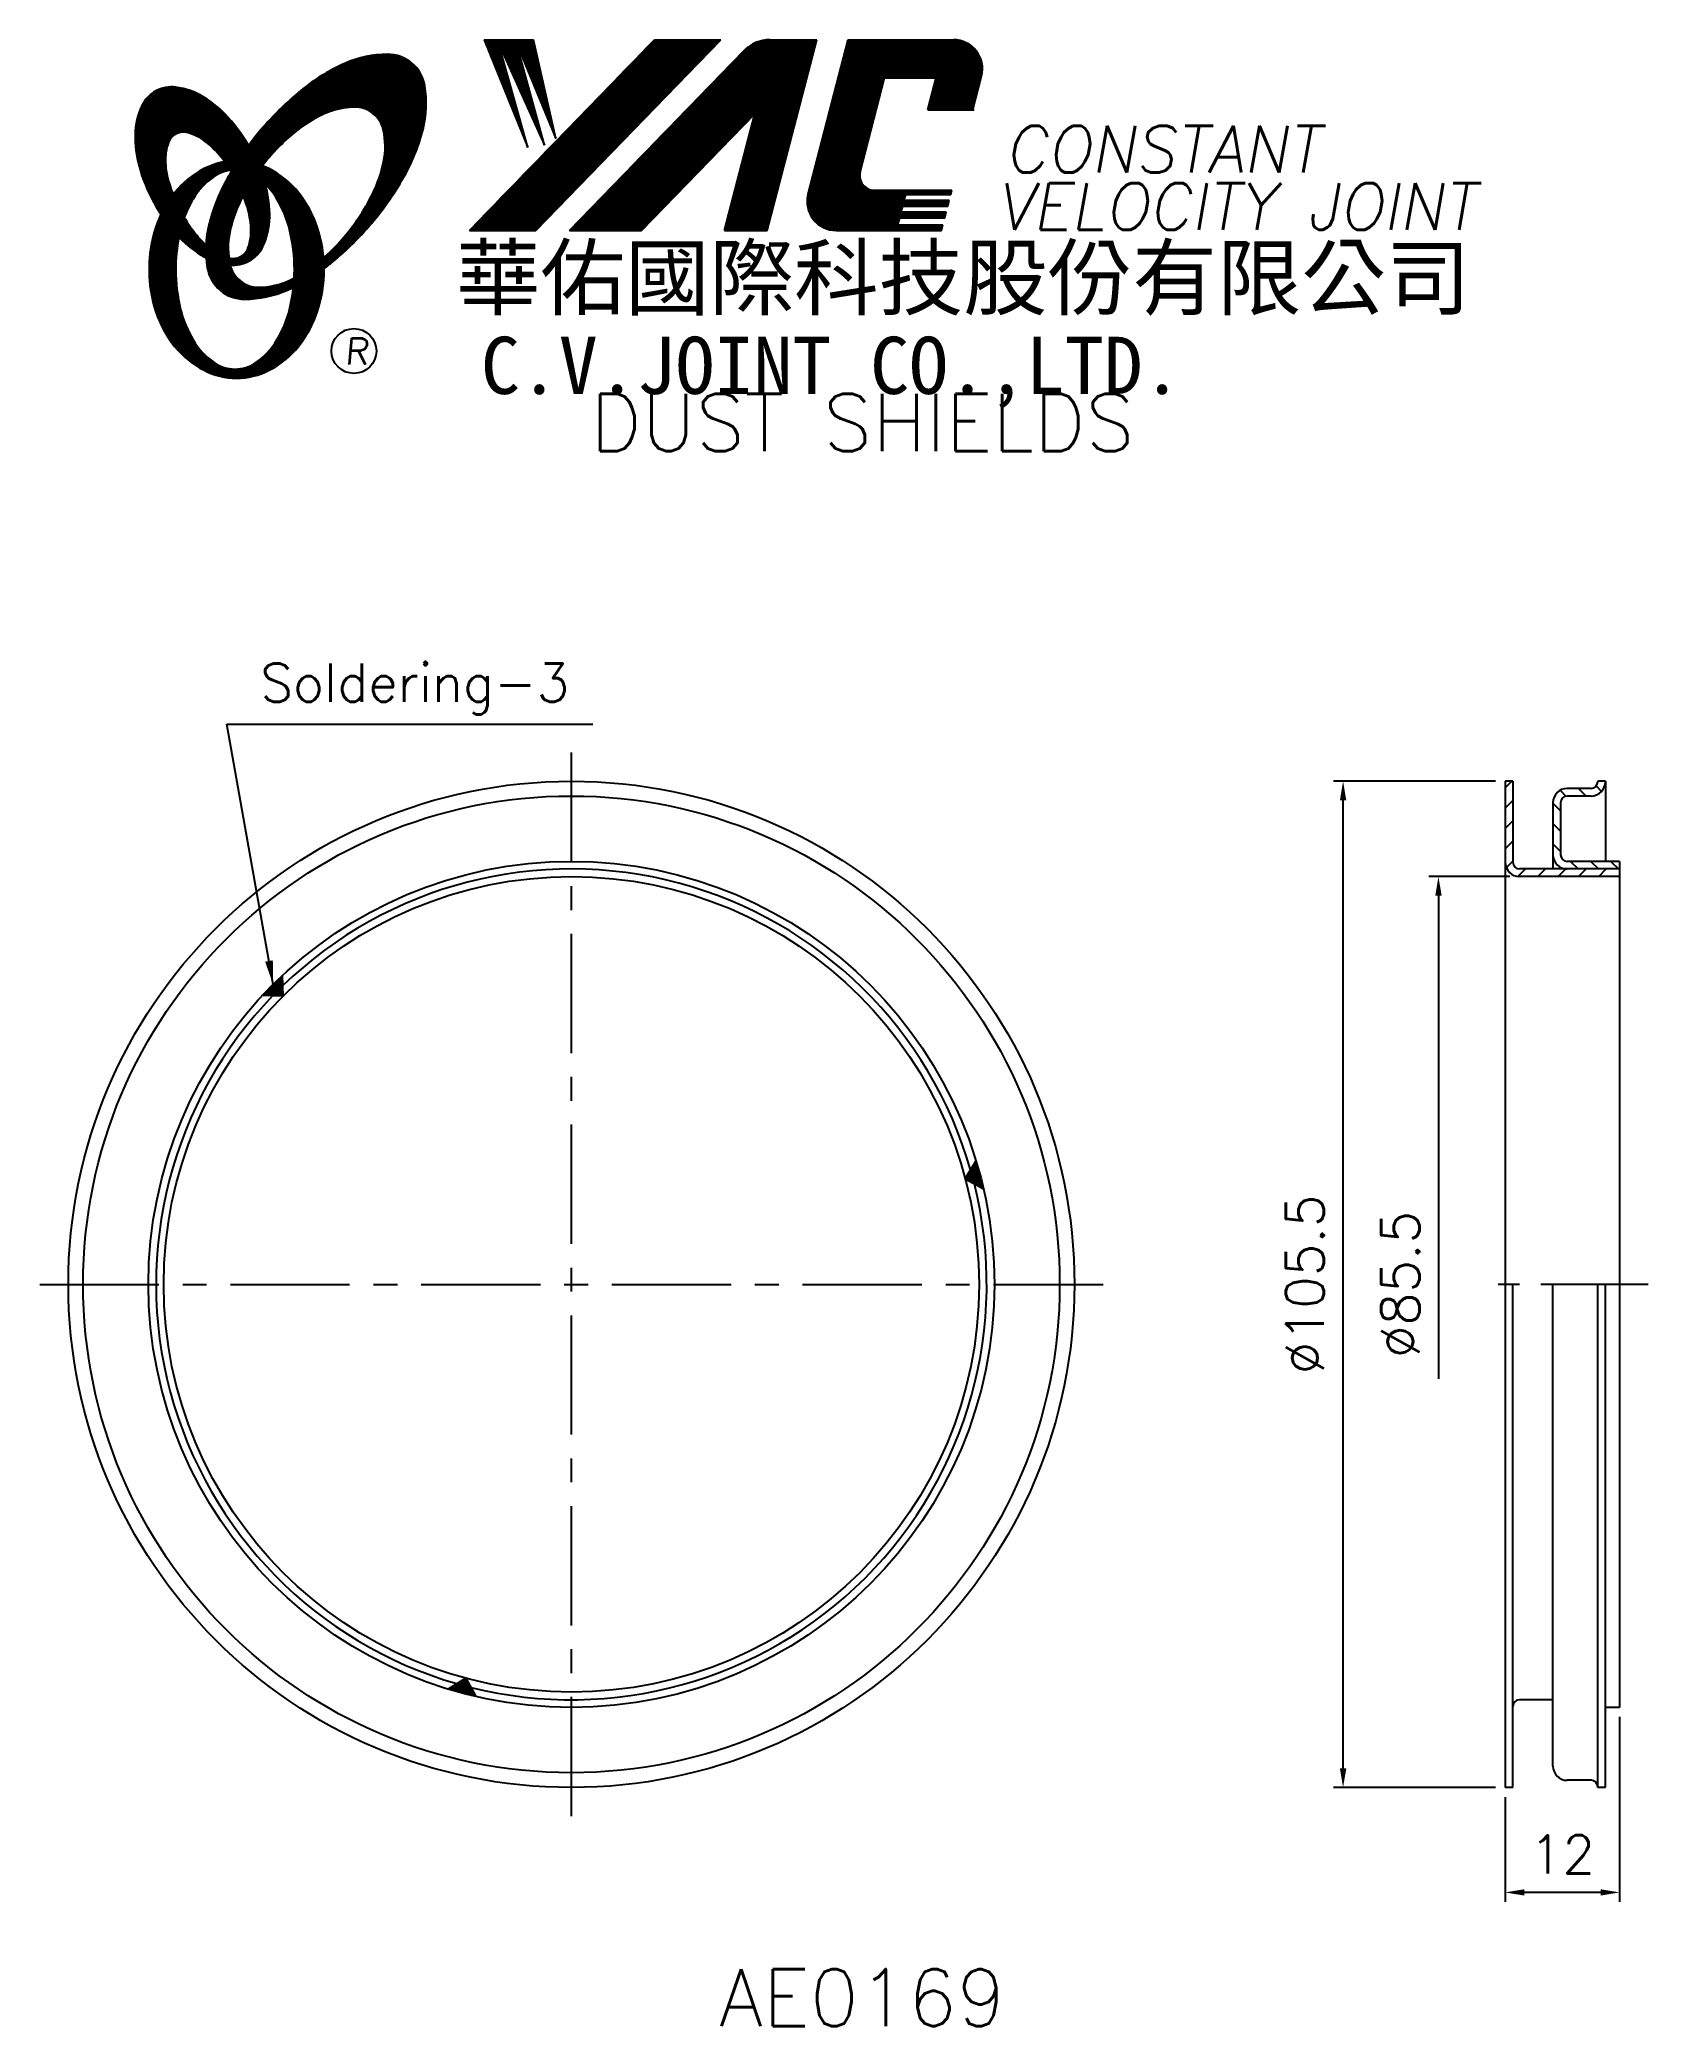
# Model space of a CAD drawing. Extents: x 627 to 796, y 325 to 533.
import ezdxf
from ezdxf.enums import TextEntityAlignment as Align

# ---------------------------------------------------------------- set-up
doc = ezdxf.new("R2010")
doc.units = 0
doc.header["$LTSCALE"] = 10
doc.header["$MEASUREMENT"] = 0
doc.linetypes.add('CENTER', pattern=[2, 1.25, -0.25, 0.25, -0.25])
doc.layers.get('0').update_dxf_attribs({"linetype": 'CONTINUOUS'})
doc.layers.get('DEFPOINTS').update_dxf_attribs({"linetype": 'CONTINUOUS'})
doc.layers.add('4', color=7, linetype='CONTINUOUS')
doc.styles.add('CHINA', font='KAIU.TTF')
doc.styles.add('ITALICC', font='simplex.shx')
doc.dimstyles.new('STANDARD$0', dxfattribs={"dimtxt": 4, "dimasz": 2, "dimexe": 1, "dimexo": 1, "dimgap": 2, "dimtad": 1, "dimdec": 4, "dimzin": 10, "dimtxsty": 'ITALICC', "dimcen": 2, "dimclrd": 5, "dimclre": 5, "dimclrt": 18, "dimaunit": 1, "dimazin": 3, "dimtp": 0.1, "dimtfac": 0.7, "dimtdec": 4, "dimtmove": 0, "dimatfit": 3, "dimtolj": 1, "dimtzin": 10})
doc.dimstyles.new('STANDARD$7', dxfattribs={"dimtxt": 4, "dimasz": 2.5, "dimexe": 1.25, "dimexo": 0.625, "dimgap": 1, "dimtad": 1, "dimdec": 4, "dimzin": 10, "dimtxsty": 'ITALICC', "dimcen": 2.5, "dimclrd": 5, "dimclrt": 18, "dimazin": 3, "dimtfac": 0.65, "dimtdec": 4, "dimtmove": 0, "dimatfit": 3, "dimtolj": 1, "dimtzin": 10})
pattern_1 = [(45, (538.047288, 326.044758), (-0.00883883476, 0.00883883476), [])]
pattern_2 = [(45, (706.637834, 289.740349), (-0.00727476112, 0.00727476112), [])]

# ---------------------------------------------------------------- blocks, each defined once
blk = doc.blocks.new('*D4')
at = {"color": 5, "linetype": 'BYBLOCK'}
for p, q in [((781.25, 445.73), (772.75, 445.73)), ((773.75, 443.73), (773.75, 393.08))]:
    blk.add_line(p, q, dxfattribs=at)
blk.add_solid([(773.42, 443.73), (774.09, 443.73), (773.75, 445.73)], dxfattribs=at)
at = {"layer": 'DEFPOINTS', "color": 0, "linetype": 'BYBLOCK'}
for p in [(773.75, 445.73), (782.25, 445.73), (780.75, 360.23)]:
    blk.add_point(p, dxfattribs=at)
at = {"color": 18, "linetype": 'BYBLOCK', "insert": (769.75, 402.98), "char_height": 4, "attachment_point": 5, "rotation": 90, "style": 'ITALICC'}
blk.add_mtext('\\A1;∅85.5', dxfattribs=at)
blk = doc.blocks.new('*D5')
at = {"color": 5, "linetype": 'BYBLOCK'}
for p, q in [((779.75, 455.73), (762.75, 455.73)), ((763.75, 352.23), (763.75, 453.73)), ((779.75, 350.23), (762.75, 350.23))]:
    blk.add_line(p, q, dxfattribs=at)
for points in [[(763.42, 453.73), (764.09, 453.73), (763.75, 455.73)], [(763.42, 352.23), (764.09, 352.23), (763.75, 350.23)]]:
    blk.add_solid(points, dxfattribs=at)
at = {"layer": 'DEFPOINTS', "color": 0, "linetype": 'BYBLOCK'}
for p in [(763.75, 455.73), (780.75, 455.73), (780.75, 350.23)]:
    blk.add_point(p, dxfattribs=at)
at = {"color": 18, "linetype": 'BYBLOCK', "insert": (759.75, 402.98), "char_height": 4, "attachment_point": 5, "rotation": 90, "style": 'ITALICC'}
blk.add_mtext('\\A1;∅105.5', dxfattribs=at)
blk = doc.blocks.new('*D6')
at = {"color": 5, "linetype": 'BYBLOCK'}
for p, q in [((792.75, 357.63), (792.75, 338.23)), ((780.75, 349.23), (780.75, 338.23)), ((790.75, 339.23), (782.75, 339.23))]:
    blk.add_line(p, q, dxfattribs=at)
for points in [[(782.75, 339.56), (782.75, 338.9), (780.75, 339.23)], [(790.75, 339.56), (790.75, 338.9), (792.75, 339.23)]]:
    blk.add_solid(points, dxfattribs=at)
at = {"layer": 'DEFPOINTS', "color": 0, "linetype": 'BYBLOCK'}
for p in [(792.75, 358.63), (780.75, 350.23), (780.75, 339.23)]:
    blk.add_point(p, dxfattribs=at)
at = {"color": 18, "linetype": 'BYBLOCK', "insert": (786.75, 343.23), "char_height": 4, "attachment_point": 5, "style": 'ITALICC'}
blk.add_mtext('\\A1;12', dxfattribs=at)

msp = doc.modelspace()

# ---------------------------------------------------------------- hatches: boundary and pattern name
at = {"layer": '4', "linetype": 'CONTINUOUS'}
h = msp.add_hatch(dxfattribs=at)
h.set_pattern_fill('ANSI31', color=5, scale=0.1, style=0)
h.set_pattern_definition(pattern_1)
h.paths.add_polyline_path([(698.50599, 533.47574), (691.54869, 533.47574), (672.13208, 513.47198), (679.08939, 513.47198)])
h.paths.add_polyline_path([(702.05288, 525.71017), (698.87251, 513.47198), (703.3535, 513.47198), (708.55193, 533.47574), (703.6552, 533.47574, 0.202785967), (700.92113, 532.31932), (682.627, 513.47198), (690.17391, 513.47198)])
h.paths.add_polyline_path([(715.67999, 529.47732), (721.07371, 529.47732), (720.20469, 526.13331), (724.92151, 526.13331), (725.83823, 529.66087, 0.490800957), (722.88803, 533.47574), (711.85371, 533.47574), (707.64666, 517.28685, 0.490800957), (710.59686, 513.47198), (721.63118, 513.47198), (721.78562, 514.06629), (717.0688, 514.06629), (717.26217, 514.81038), (721.97899, 514.81038), (722.13755, 515.42051), (717.42073, 515.42051), (717.58197, 516.04098), (722.29879, 516.04098), (722.45497, 516.64198), (717.73815, 516.64198), (717.89495, 517.24535), (722.61177, 517.24535), (722.72851, 517.69455), (714.58876, 517.69455, -0.490800957), (713.11366, 519.60198)])
h = msp.add_hatch(dxfattribs=at)
h.set_pattern_fill('ANSI31', color=1, scale=0.1, style=0)
h.set_pattern_definition(pattern_1)
h.paths.add_polyline_path([(678.86406, 533.47574), (673.68673, 533.47574), (678.25749, 522.172), (675.19156, 533.12998), (680.02629, 522.40766), (677.07828, 533.12998), (681.2055, 523.11463)])
h = msp.add_hatch(dxfattribs=at)
h.set_pattern_fill('ANSI31', color=5, scale=0.082305, style=0)
h.set_pattern_definition([(45, (538.047288, 326.044758), (-0.00727476112, 0.00727476112), [])])
h.paths.add_polyline_path([(660.08276, 526.41326, -0.172879177), (662.02423, 525.7547, -0.172879177), (663.11153, 524.01665, -0.104527385), (663.1393, 520.68845, -0.065680101), (661.96977, 517.2865, -0.051823203), (659.52936, 513.44411, -0.044272532), (656.85439, 510.61777, -0.020203161), (656.90797, 509.47985, 0.006517006), (657.31252, 509.79193, 0.049863361), (661.86594, 514.20499, 0.049863361), (665.45558, 519.43216, 0.063682799), (667.27662, 524.0595, 0.103597411), (667.46592, 528.64348, 0.177892575), (666.11732, 531.01375, 0.177892575), (663.55493, 531.94708, 0.103597411), (659.06713, 530.99403, 0.063682799), (654.80938, 528.42496, 0.049863361), (650.25596, 524.0119, 0.016070017), (648.98526, 522.40559, -0.007061632), (649.23254, 521.96855, -0.031648676), (650.18513, 519.93198, -0.008069351), (650.61704, 520.49629, -0.051823203), (653.79541, 523.75474, -0.065680101), (656.83734, 525.6751, -0.104527385)])
h.paths.add_polyline_path([(647.00709, 513.25194, -0.065680101), (648.17662, 516.6539, -0.006063428), (648.42056, 517.12891, 0.027613469), (647.69373, 518.71698, 0.017011252), (647.16031, 519.65196, 0.007829282), (646.66632, 518.78473, 0.063682799), (644.84528, 514.15739, 0.103597411), (644.65598, 509.57342, 0.177892575), (646.00459, 507.20314, 0.177892575), (648.56698, 506.26981, 0.103597411), (653.05478, 507.22286, 0.008811776), (653.68174, 507.51293, 0.013922709), (653.75907, 508.48274, -0.009086703), (653.30905, 508.2653, -0.104527385), (650.06363, 507.52714, -0.172879177), (648.12216, 508.1857, -0.172879177), (647.03487, 509.92375, -0.104527385)])
h = msp.add_hatch(dxfattribs=at)
h.set_pattern_fill('ANSI31', color=3, scale=0.082305, style=0)
h.set_pattern_definition(pattern_2)
h.paths.add_polyline_path([(644.28625, 527.4641, 0.106488277), (641.34438, 528.50267, 0.158297415), (639.25418, 528.10763, 0.158297415), (637.79485, 526.55994, 0.106488277), (637.08403, 523.52217, 0.071723199), (637.50208, 520.20921, 0.058080454), (639.04706, 516.39383, 0.058080454), (641.42811, 513.03604, 0.071723199), (643.99335, 510.89828, 0.020895977), (644.53353, 510.5963, -0.030777155), (644.51763, 511.97251, -0.042059526), (643.42127, 513.13528, -0.04691039), (641.80211, 515.61642, -0.04691039), (640.67383, 518.35591, -0.060581117), (640.27173, 520.61798, -0.10187153), (640.58335, 522.70618, -0.185892489), (641.36344, 523.59782, -0.185892489), (642.54008, 523.73594, -0.10187153), (644.43773, 522.8104, -0.060581117), (646.07456, 521.19813, -0.04691039), (647.69373, 518.71698, -0.04691039), (648.82201, 515.9775, -0.060581117), (649.22411, 513.71543, -0.10187153), (648.91249, 511.62723, -0.185892489), (648.1324, 510.73559, -0.185892489), (646.95575, 510.59747, -0.002013383), (646.91495, 510.60809, 0.021593804), (647.03487, 509.92375, 0.006477741), (647.05287, 509.84672, 0.14950097), (649.02543, 510.25476, 0.158297415), (650.48476, 511.80245, 0.106488277), (651.19557, 514.84021, 0.071723199), (650.77753, 518.15317, 0.058080454), (649.23254, 521.96855, 0.058080454), (646.8515, 525.32635, 0.071723199)])
h = msp.add_hatch(dxfattribs=at)
h.set_pattern_fill('ANSI31', color=1, scale=0.082305, style=0)
h.set_pattern_definition(pattern_2)
h.paths.add_polyline_path([(645.37988, 519.14065, -0.120168026), (647.07167, 519.79404, 0.016865385), (646.47191, 520.67678, 0.076648372), (644.31568, 519.95786, 0.104809576), (641.23123, 517.44476, 0.005838257), (641.06429, 517.23256, 0.028089978), (641.80211, 515.61642, 0.014237292), (642.24424, 514.83138, -0.045767751), (643.16942, 516.76822, -0.106890197)])
h.paths.add_polyline_path([(641.34851, 509.38603, -0.048711043), (641.67861, 512.76637, -0.007865741), (641.42811, 513.03604, -0.037695478), (639.79223, 515.1548, 0.03042545), (639.26691, 513.85082, 0.080710289), (638.54147, 509.38603, 0.080710289), (639.26691, 504.92124, 0.089265679), (641.23123, 501.3273, 0.104809576), (644.31568, 498.8142, 0.11926607), (647.72488, 497.98926, 0.11926607), (651.13407, 498.8142, 0.104809576), (654.21852, 501.3273, 0.089265679), (656.18285, 504.92124, 0.080710289), (656.90828, 509.38603, 0.080710289), (656.18285, 513.85082, 0.089265679), (654.21852, 517.44476, 0.104809576), (651.13407, 519.95786, 0.025513357), (650.44083, 520.27061, 0.004818181), (650.18513, 519.93198, -0.023722145), (650.72635, 518.33523, -0.065307489), (651.96153, 516.76822, -0.073950765), (653.27398, 513.57049, -0.060532391), (653.78243, 509.38603, -0.060532391), (653.27398, 505.20157, -0.073950765), (651.96153, 502.00384, -0.106890197), (649.75106, 499.63141, -0.153118262), (647.56547, 498.94604, -0.153118262), (645.37988, 499.63141, -0.106890197), (643.16942, 502.00384, -0.073950765), (641.85697, 505.20157, -0.060532391)])
h = msp.add_hatch(dxfattribs=at)
h.set_pattern_fill('ANSI31', color=5, scale=12, style=0)
h.set_pattern_definition([(45, (-48.0477, -15.2745), (-1.0606602, 1.0606602), [])])
h.paths.add_polyline_path([(781.55359, 455.73165), (780.75359, 455.73165), (780.75359, 447.23165, 0.414213562), (782.25359, 445.73165), (792.75359, 445.73165), (792.75359, 446.53165), (782.25359, 446.53165, -0.414213562), (781.55359, 447.23165)])
h = msp.add_hatch(dxfattribs=at)
h.set_pattern_fill('ANSI31', color=5, scale=12, angle=90, style=0)
h.set_pattern_definition([(135, (-48.0477, -15.2745), (-1.0606602, -1.0606602), [])])
h.paths.add_polyline_path([(785.75359, 448.03165, 0.414213562), (787.25359, 446.53165), (792.75359, 446.53165), (792.75359, 447.33165), (787.25359, 447.33165, -0.414213562), (786.55359, 448.03165), (786.55359, 453.48165, -0.414213562), (787.25359, 454.18165), (789.75359, 454.18165, 0.414213562), (791.25359, 455.68165), (791.25359, 455.73165), (790.45359, 455.73165), (790.45359, 455.68165, -0.414213562), (789.75359, 454.98165), (787.25359, 454.98165, 0.414213562), (785.75359, 453.48165)])
h = msp.add_hatch(dxfattribs=at)
h.set_pattern_fill('ANSI31', color=5, style=0)
h.set_pattern_definition([(45, (729.11142, 230.73181), (-0.08838835, 0.08838835), [])])
h.paths.add_polyline_path([(650.4293, 433.26323), (652.60339, 433.21046), (652.55062, 435.38455, 0.016915775)])
h.paths.add_polyline_path([(671.76769, 361.68832), (669.91126, 360.55558, 0.016915775), (672.80904, 359.77912)])
h.paths.add_polyline_path([(725.25828, 415.9026), (724.12553, 414.04616), (726.03473, 413.00482, 0.016915775)])

# ---------------------------------------------------------------- linework, layer by layer
at = {"layer": '4', "color": 5, "linetype": 'CONTINUOUS'}
for p, q in [((672.13208, 513.47198), (691.54869, 533.47574)), ((679.08939, 513.47198), (698.50599, 533.47574)), ((691.54869, 533.47574), (698.50599, 533.47574)), ((703.3535, 513.47198), (708.55193, 533.47574)), ((703.6552, 533.47574), (708.55193, 533.47574)), ((707.64666, 517.28685), (711.85371, 533.47574)), ((711.85371, 533.47574), (722.88803, 533.47574)), ((682.627, 513.47198), (700.92113, 532.31932)), ((713.11366, 519.60198), (715.67999, 529.47732)), ((715.67999, 529.47732), (721.07371, 529.47732)), ((720.20469, 526.13331), (721.07371, 529.47732)), ((724.92151, 526.13331), (725.83823, 529.66087)), ((690.17391, 513.47198), (702.05288, 525.71017)), ((698.87251, 513.47198), (702.05288, 525.71017)), ((720.20469, 526.13331), (725.07194, 526.13331)), ((714.58876, 517.69455), (722.72851, 517.69455)), ((717.73815, 516.64198), (717.89495, 517.24535)), ((717.73815, 516.64198), (722.45497, 516.64198)), ((717.89495, 517.24535), (722.61177, 517.24535)), ((722.29879, 516.04098), (722.45497, 516.64198)), ((722.61177, 517.24535), (722.72851, 517.69455)), ((717.0688, 514.06629), (717.26217, 514.81038)), ((717.26217, 514.81038), (721.97899, 514.81038)), ((717.42073, 515.42051), (717.58197, 516.04098)), ((717.42073, 515.42051), (722.13755, 515.42051)), ((717.58197, 516.04098), (722.29879, 516.04098)), ((721.97899, 514.81038), (722.13755, 515.42051)), ((672.13208, 513.47198), (679.08939, 513.47198)), ((682.627, 513.47198), (690.17391, 513.47198)), ((698.87251, 513.47198), (703.3535, 513.47198)), ((710.59686, 513.47198), (721.63118, 513.47198)), ((717.0688, 514.06629), (721.78562, 514.06629)), ((721.63118, 513.47198), (721.78562, 514.06629)), ((652.60339, 433.21046), (652.55062, 435.38455)), ((652.60339, 433.21046), (650.4293, 433.26323)), ((724.12553, 414.04616), (725.25828, 415.9026)), ((724.12553, 414.04616), (726.03473, 413.00482)), ((671.76769, 361.68832), (669.91126, 360.55558)), ((671.76769, 361.68832), (672.80904, 359.77912))]:
    msp.add_line(p, q, dxfattribs=at)
at = {"layer": '4', "color": 1, "linetype": 'CONTINUOUS'}
for p, q in [((673.68673, 533.47574), (678.25749, 522.172)), ((673.68673, 533.47574), (678.86406, 533.47574)), ((681.2055, 523.11463), (678.86406, 533.47574)), ((675.19156, 533.12998), (680.02629, 522.40766)), ((678.25749, 522.172), (675.19156, 533.12998)), ((677.07828, 533.12998), (681.2055, 523.11463)), ((680.02629, 522.40766), (677.07828, 533.12998))]:
    msp.add_line(p, q, dxfattribs=at)
at = {"layer": '4', "color": 5, "linetype": 'CENTER'}
for p, q in [((682.8322, 347.23165), (682.8322, 458.73165)), ((627.0822, 402.98165), (738.5822, 402.98165))]:
    msp.add_line(p, q, dxfattribs=at)
at = {"layer": '4', "color": 7, "linetype": 'CONTINUOUS'}
for p, q in [((780.75359, 455.73165), (780.75359, 350.23165)), ((781.55359, 455.73165), (780.75359, 455.73165)), ((781.55359, 455.73165), (781.55359, 447.23165)), ((789.75359, 454.98165), (787.25359, 454.98165)), ((789.75359, 454.18165), (787.25359, 454.18165)), ((791.25359, 455.73165), (790.45359, 455.73165)), ((790.45359, 455.73165), (790.45359, 455.68165)), ((791.25359, 455.73165), (791.25359, 455.68165)), ((791.25359, 455.68165), (791.25359, 447.33165)), ((785.75359, 453.48165), (785.75359, 446.53165)), ((786.55359, 453.48165), (786.55359, 448.03165)), ((792.75359, 446.53165), (782.25359, 446.53165)), ((792.75359, 445.73165), (782.25359, 445.73165)), ((792.75359, 447.33165), (787.25359, 447.33165)), ((792.75359, 447.33165), (792.75359, 358.63165)), ((781.55359, 350.23165), (781.55359, 402.98165)), ((785.75359, 352.48165), (785.75359, 402.98165)), ((790.45359, 350.23165), (790.45359, 402.98165)), ((791.25359, 350.28165), (791.25359, 402.98165)), ((785.75359, 359.43165), (782.25359, 359.43165)), ((792.75359, 358.63165), (791.25359, 358.63165)), ((781.55359, 350.23165), (780.75359, 350.23165)), ((789.75359, 350.98165), (787.25359, 350.98165)), ((791.25359, 350.23165), (790.45359, 350.23165))]:
    msp.add_line(p, q, dxfattribs=at)
at = {"layer": '4', "color": 5, "linetype": 'CENTER', "ltscale": 0.9}
msp.add_line((795.75359, 402.98165), (777.75359, 402.98165), dxfattribs=at)
at = {"layer": '4', "color": 5, "linetype": 'CONTINUOUS'}
for points in [[(656.90797, 509.47985, 0.006517006), (657.31252, 509.79193, 0.049863361), (661.86594, 514.20499, 0.049863361), (665.45558, 519.43216, 0.063682799), (667.27662, 524.0595, 0.103597411), (667.46592, 528.64348, 0.177892575), (666.11732, 531.01375, 0.177892575), (663.55493, 531.94708, 0.103597411), (659.06713, 530.99403, 0.063682799), (654.80938, 528.42496, 0.049863361), (650.25596, 524.0119, 0.016070017), (648.98526, 522.40559)], [(656.85439, 510.61777, 0.044272532), (659.52936, 513.44411, 0.051823203), (661.96977, 517.2865, 0.065680101), (663.1393, 520.68845, 0.104527385), (663.11153, 524.01665, 0.172879177), (662.02423, 525.7547, 0.172879177), (660.08276, 526.41326, 0.104527385), (656.83734, 525.6751, 0.065680101), (653.79541, 523.75474, 0.051823203), (650.61704, 520.49629, 0.008069351), (650.18513, 519.93198)], [(647.16031, 519.65196, 0.007829282), (646.66632, 518.78473, 0.063682799), (644.84528, 514.15739, 0.103597411), (644.65598, 509.57342, 0.177892575), (646.00459, 507.20314, 0.177892575), (648.56698, 506.26981, 0.103597411), (653.05478, 507.22286, 0.008811776), (653.68174, 507.51293, 0.008811776)], [(648.42056, 517.12891, 0.006063428), (648.17662, 516.6539, 0.065680101), (647.00709, 513.25194, 0.104527385), (647.03487, 509.92375, 0.172879177), (648.12216, 508.1857, 0.172879177), (650.06363, 507.52714, 0.104527385), (653.30905, 508.2653, 0.009086703), (653.75907, 508.48274, 0.009086703)]]:
    msp.add_lwpolyline(points, format="xyb", dxfattribs=at)
at = {"layer": '4', "color": 3, "linetype": 'CONTINUOUS'}
for points in [[(647.05287, 509.84672, 0.14950097), (649.02543, 510.25476, 0.158297415), (650.48476, 511.80245, 0.106488277), (651.19557, 514.84021, 0.071723199), (650.77753, 518.15317, 0.058080454), (649.23254, 521.96855, 0.058080454), (646.8515, 525.32635, 0.071723199), (644.28625, 527.4641, 0.106488277), (641.34438, 528.50267, 0.158297415), (639.25418, 528.10763, 0.158297415), (637.79485, 526.55994, 0.106488277), (637.08403, 523.52217, 0.071723199), (637.50208, 520.20921, 0.058080454), (639.04706, 516.39383, 0.058080454), (641.42811, 513.03604, 0.071723199), (643.99335, 510.89828, 0.020895977), (644.53353, 510.5963, 0.020895977)], [(646.91495, 510.60809, 0.002013383), (646.95575, 510.59747, 0.185892489), (648.1324, 510.73559, 0.185892489), (648.91249, 511.62723, 0.10187153), (649.22411, 513.71543, 0.060581117), (648.82201, 515.9775, 0.04691039), (647.69373, 518.71698, 0.04691039), (646.07456, 521.19813, 0.060581117), (644.43773, 522.8104, 0.10187153), (642.54008, 523.73594, 0.185892489), (641.36344, 523.59782, 0.185892489), (640.58335, 522.70618, 0.10187153), (640.27173, 520.61798, 0.060581117), (640.67383, 518.35591, 0.04691039), (641.80211, 515.61642, 0.04691039), (643.42127, 513.13528, 0.042059526), (644.51763, 511.97251, 0.042059526)]]:
    msp.add_lwpolyline(points, format="xyb", dxfattribs=at)
at = {"layer": '4', "color": 1, "linetype": 'CONTINUOUS'}
for points in [[(639.79223, 515.1548, 0.03042545), (639.26691, 513.85082, 0.080710289), (638.54147, 509.38603, 0.080710289), (639.26691, 504.92124, 0.089265679), (641.23123, 501.3273, 0.104809576), (644.31568, 498.8142, 0.11926607), (647.72488, 497.98926, 0.11926607), (651.13407, 498.8142, 0.104809576), (654.21852, 501.3273, 0.089265679), (656.18285, 504.92124, 0.080710289), (656.90828, 509.38603, 0.080710289), (656.18285, 513.85082, 0.089265679), (654.21852, 517.44476, 0.104809576), (651.13407, 519.95786, 0.025513357), (650.44083, 520.27061, 0.025513357)], [(646.47191, 520.67678, 0.076648372), (644.31568, 519.95786, 0.104809576), (641.23123, 517.44476, 0.005838257), (641.06429, 517.23256, 0.005838257)], [(647.07167, 519.79404, 0.120168026), (645.37988, 519.14065, 0.106890197), (643.16942, 516.76822, 0.045767751), (642.24424, 514.83138, 0.045767751)], [(641.67861, 512.76637, 0.048711043), (641.34851, 509.38603, 0.060532391), (641.85697, 505.20157, 0.073950765), (643.16942, 502.00384, 0.106890197), (645.37988, 499.63141, 0.153118262), (647.56547, 498.94604, 0.153118262), (649.75106, 499.63141, 0.106890197), (651.96153, 502.00384, 0.073950765), (653.27398, 505.20157, 0.060532391), (653.78243, 509.38603, 0.060532391), (653.27398, 513.57049, 0.073950765), (651.96153, 516.76822, 0.065307489), (650.72635, 518.33523)]]:
    msp.add_lwpolyline(points, format="xyb", dxfattribs=at)
at = {"layer": '4', "color": 5, "linetype": 'CONTINUOUS'}
msp.add_circle((660.02912, 500.84031), 2.35282, dxfattribs=at)
at = {"layer": '4', "color": 7, "linetype": 'CONTINUOUS'}
for radius in [52.75, 51.2, 44.35, 42.75]:
    msp.add_circle((682.8322, 402.98165), radius, dxfattribs=at)
at = {"layer": '4', "color": 5, "linetype": 'CONTINUOUS'}
for centre, radius, start, end in [((703.6552, 529.6655), 3.81024, 90, 135.8533387), ((722.88803, 530.42755), 3.04819, 345.4326059, 90), ((714.58876, 519.21864), 1.5241, 165.4326059, 270), ((710.59686, 516.52017), 3.04819, 165.4326059, 270)]:
    msp.add_arc(centre, radius, start, end, dxfattribs=at)
at = {"layer": '4', "color": 7, "linetype": 'CONTINUOUS'}
for centre, radius, start, end in [((787.25359, 453.48165), 1.5, 90, 180), ((787.25359, 453.48165), 0.7, 90, 180), ((789.75359, 455.68165), 1.5, 270, 0), ((789.75359, 455.68165), 0.7, 270, 0), ((787.25359, 448.03165), 1.5, 180, 270), ((787.25359, 448.03165), 0.7, 180, 270), ((682.8322, 402.98165), 43.55, 15.9944533, 134.0055467), ((782.25359, 447.23165), 1.5, 180, 270), ((782.25359, 447.23165), 0.7, 180, 270), ((682.8322, 402.98165), 43.55, 135.9944533, 254.0055467), ((682.8322, 402.98165), 43.55, 255.9944533, 14.0055467), ((782.25359, 358.73165), 0.7, 90, 180), ((787.25359, 352.48165), 1.5, 180, 270), ((789.75359, 350.28165), 0.7, 360, 90)]:
    msp.add_arc(centre, radius, start, end, dxfattribs=at)

# ---------------------------------------------------------------- texts
at = {"layer": '4', "color": 5, "linetype": 'CONTINUOUS', "style": 'ITALICC'}
for s, height, oblique, p in [('CONSTANT', 4.9, 10, (728.28089, 519.54245)), ('VELOCITY JOINT', 4.9, 10, (727.40266, 513.54707)), ('R', 2.75625, 5, (659.07043, 499.43071))]:
    msp.add_text(s, height=height, dxfattribs=dict(at, oblique=oblique)).set_placement(p)
at = {"layer": '4', "color": 7, "linetype": 'CONTINUOUS', "style": 'CHINA'}
for s, height, p in [('華佑國際科技股份有限公司', 6.5, (670.71872, 505.28213)), ('C.V.JOINT CO.,LTD.', 6, (673.34736, 496.33592))]:
    msp.add_text(s, height=height, dxfattribs=at).set_placement(p)
at = {"layer": '4', "color": 18, "linetype": 'CONTINUOUS', "style": 'ITALICC'}
for s, p in [('DUST SHIELDS', (713.35008, 490.34309)), ('AE0169', (713.35008, 325.1957))]:
    msp.add_text(s, height=6, dxfattribs=at).set_placement(p, align=Align.CENTER)
at = {"layer": '4', "color": 18, "linetype": 'CONTINUOUS', "insert": (650.21434, 465.3983), "char_height": 4, "attachment_point": 4, "style": 'ITALICC'}
msp.add_mtext('\\A1;Soldering-3', dxfattribs=at)

# ---------------------------------------------------------------- dimensions: what is measured, and where the dimension line sits
at = {"layer": '4', "color": 7, "linetype": 'CONTINUOUS'}
for base, p1, p2, angle, text, override, picture, middle in [((763.7536, 455.73165), (780.75359, 350.23165), (780.75359, 455.73165), 270, '%%C105.5', {"dimcen": -2, "dimaunit": 0, "dimtp": 0}, '*D5', (759.7536, 402.98165)), ((773.75365, 445.73165), (780.75359, 360.23165), (782.25359, 445.73165), 90, '%%C85.5', {"dimcen": -2, "dimse1": 1, "dimsd1": 1}, '*D4', (769.75365, 402.98165))]:
    dim = msp.add_linear_dim(base=base, p1=p1, p2=p2, angle=angle, text=text, dimstyle='STANDARD$0', override=override, dxfattribs=at)
    dim.commit()
    dim.dimension.update_dxf_attribs({"geometry": picture, "text_midpoint": middle})
dim = msp.add_linear_dim(base=(780.75359, 339.23164), p1=(792.75359, 358.63165), p2=(780.75359, 350.23165), dimstyle='STANDARD$0', dxfattribs=at)
dim.commit()
dim.dimension.update_dxf_attribs({"geometry": '*D6', "text_midpoint": (786.75359, 343.23164)})

# ---------------------------------------------------------------- leaders
at = {"layer": '4', "color": 5, "linetype": 'CONTINUOUS', "annotation_type": 0, "has_hookline": 1, "hookline_direction": 0, "text_width": 34.85714}
msp.add_leader([(651.5559, 434.42549), (646.71434, 461.73163), (649.21434, 461.73163)], dimstyle='STANDARD$7', override={"dimcen": 2.5, "dimtfac": 0.7}, dxfattribs=at)

doc.saveas('drawing.dxf')
